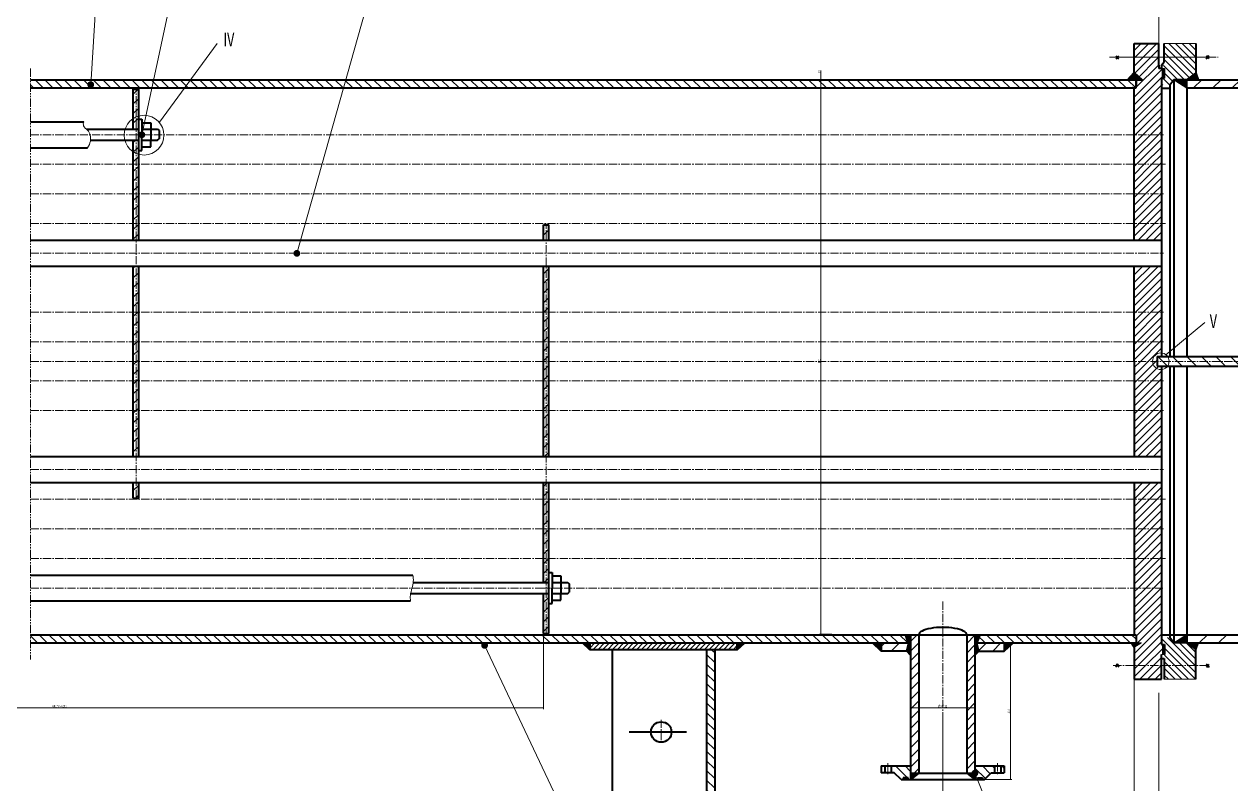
# Model space of a CAD drawing. Header units: millimetres. Extents: x -342 to 8068, y -807 to 5133.
# Drawn here: x 2108 to 3873, y 3055 to 4166 of the extents above; entities that cross this region are included whole.
import ezdxf

# ---------------------------------------------------------------- set-up
doc = ezdxf.new("R2010")
doc.units = ezdxf.units.MM
doc.linetypes.add('双点画线', pattern=[22, 12, -2, 2, -2, 2, -2])
doc.linetypes.add('点画线', pattern=[18, 12, -2, 2, -2])
doc.layers.get('0').update_dxf_attribs({"lineweight": 35})
for name, color, linetype, lineweight, true_color in [('中心线层', 1, '点画线', 18, 0xff0000), ('剖面线层', 4, 'Continuous', 18, 0x00ffff), ('尺寸线层', 3, 'Continuous', 18, 0x00ff00)]:
    doc.layers.add(name, color=color, linetype=linetype, lineweight=lineweight, true_color=true_color)
doc.layers.add('粗实线层', color=7, linetype='Continuous', lineweight=35)
doc.layers.add('细实线层', color=7, linetype='Continuous', lineweight=18)
doc.styles.add('标准', font='', dxfattribs={"width": 0.667})
doc.styles.get('标准').set_extended_font_data('宋体')
doc.dimstyles.new('标准', dxfattribs={"dimtxt": 3.5, "dimasz": 4, "dimexe": 2, "dimexo": 0, "dimtad": 1, "dimdsep": 46, "dimtxsty": '标准', "dimcen": 0, "dimdle": 6, "dimazin": 2, "dimtfac": 0.707107, "dimtdec": 3, "dimtmove": 0, "dimatfit": 3, "dimfxl": 1, "dimtolj": 1, "dimlwd": -1, "dimlwe": -1, "dimarcsym": 1})
pattern_1 = [(45, (0, 0), (-7.071068, 7.071068), [])]
pattern_2 = [(135, (0, 0), (-7.071068, -7.071068), [])]

# ---------------------------------------------------------------- blocks, each defined once
blk = doc.blocks.new('*X1')
at = {"layer": '尺寸线层', "linetype": 'Continuous'}
for points in [[(123.2, 2642.6), (127.2, 2643.1), (127.2, 2642.1)], [(4580.5, 2642.6), (4576.5, 2643.1), (4576.5, 2642.1)]]:
    blk.add_hatch(color=0, dxfattribs=at).paths.add_polyline_path(points, flags=0)
at = {"layer": '尺寸线层', "color": 0, "linetype": 'Continuous'}
for p, q in [((123.2, 3672.7), (123.2, 2640.6)), ((4580.5, 3672.7), (4580.5, 2640.6)), ((123.2, 2642.6), (4580.5, 2642.6))]:
    blk.add_line(p, q, dxfattribs=at)
at = {"layer": '尺寸线层', "color": 0, "linetype": 'Continuous', "insert": (2189.9, 2644.9), "char_height": 3.5, "width": 11.456, "attachment_point": 5, "line_spacing_factor": 1.15057, "style": '标准'}
blk.add_mtext('\\T1.1;7110', dxfattribs=at)
blk = doc.blocks.new('*X7')
at = {"layer": '尺寸线层', "linetype": 'Continuous'}
for points in [[(3767.4, 4324.4), (3771.4, 4323.9), (3771.4, 4324.9)], [(4088.4, 4324.4), (4084.4, 4323.9), (4084.4, 4324.9)]]:
    blk.add_hatch(color=0, dxfattribs=at).paths.add_polyline_path(points, flags=0)
at = {"layer": '尺寸线层', "color": 0, "linetype": 'Continuous'}
for p, q in [((3767.4, 4106.2), (3767.4, 4326.4)), ((4088.4, 4284.7), (4088.4, 4326.4)), ((4088.4, 4324.4), (3767.4, 4324.4))]:
    blk.add_line(p, q, dxfattribs=at)
at = {"layer": '尺寸线层', "color": 0, "linetype": 'Continuous', "insert": (3927.9, 4326.8), "char_height": 3.5, "width": 8.592, "attachment_point": 5, "line_spacing_factor": 1.15057, "style": '标准'}
blk.add_mtext('\\T1.1;320', dxfattribs=at)
blk = doc.blocks.new('*X10')
at = {"layer": '尺寸线层', "linetype": 'Continuous'}
for points in [[(3404.4, 3165.9), (3408.4, 3166.4), (3408.4, 3165.4)], [(3498.4, 3165.9), (3494.4, 3166.4), (3494.4, 3165.4)]]:
    blk.add_hatch(color=0, dxfattribs=at).paths.add_polyline_path(points, flags=0)
at = {"layer": '尺寸线层', "color": 0, "linetype": 'Continuous'}
for p, q in [((3404.4, 3166.7), (3404.4, 3163.9)), ((3404.4, 3165.9), (3498.4, 3165.9)), ((3498.4, 3166.7), (3498.4, 3163.9))]:
    blk.add_line(p, q, dxfattribs=at)
at = {"layer": '尺寸线层', "color": 0, "linetype": 'Continuous', "insert": (3451.4, 3168.3), "char_height": 3.5, "width": 17.184, "attachment_point": 5, "line_spacing_factor": 1.15057, "style": '标准'}
blk.add_mtext('\\T1.1;%%C94*12', dxfattribs=at)
blk = doc.blocks.new('*X11')
at = {"layer": '尺寸线层', "linetype": 'Continuous'}
for points in [[(3550.5, 3260.7), (3551, 3256.7), (3550, 3256.7)], [(3550.5, 3060.7), (3551, 3064.7), (3550, 3064.7)]]:
    blk.add_hatch(color=0, dxfattribs=at).paths.add_polyline_path(points, flags=0)
at = {"layer": '尺寸线层', "color": 0, "linetype": 'Continuous'}
for p, q in [((3554.3, 3260.7), (3548.5, 3260.7)), ((3550.5, 3260.7), (3550.5, 3060.7)), ((3512.4, 3060.7), (3552.5, 3060.7))]:
    blk.add_line(p, q, dxfattribs=at)
at = {"layer": '尺寸线层', "color": 0, "linetype": 'Continuous', "insert": (3548.1, 3160.7), "char_height": 3.5, "width": 8.592, "attachment_point": 5, "rotation": 90, "line_spacing_factor": 1.15057, "style": '标准'}
blk.add_mtext('\\T1.1;200', dxfattribs=at)
blk = doc.blocks.new('*X12')
at = {"layer": '尺寸线层', "linetype": 'Continuous'}
for points in [[(3451.4, 3012.3), (3455.4, 3012.8), (3455.4, 3011.8)], [(3767.4, 3012.3), (3763.4, 3012.8), (3763.4, 3011.8)]]:
    blk.add_hatch(color=0, dxfattribs=at).paths.add_polyline_path(points, flags=0)
at = {"layer": '尺寸线层', "color": 0, "linetype": 'Continuous'}
for p, q in [((3767.4, 3187.9), (3767.4, 3010.3)), ((3451.4, 3154.9), (3451.4, 3010.3)), ((3451.4, 3012.3), (3767.4, 3012.3))]:
    blk.add_line(p, q, dxfattribs=at)
at = {"layer": '尺寸线层', "color": 0, "linetype": 'Continuous', "insert": (3609.4, 3014.7), "char_height": 3.5, "width": 8.592, "attachment_point": 5, "line_spacing_factor": 1.15057, "style": '标准'}
blk.add_mtext('\\T1.1;316', dxfattribs=at)
blk = doc.blocks.new('*X15')
at = {"layer": '尺寸线层', "linetype": 'Continuous'}
for points in [[(1325.3, 3165.9), (1329.3, 3166.4), (1329.3, 3165.4)], [(2867.4, 3165.9), (2863.4, 3166.4), (2863.4, 3165.4)]]:
    blk.add_hatch(color=0, dxfattribs=at).paths.add_polyline_path(points, flags=0)
at = {"layer": '尺寸线层', "color": 0, "linetype": 'Continuous'}
for p, q in [((1325.3, 3472.7), (1325.3, 3163.9)), ((2867.4, 3274.7), (2867.4, 3163.9)), ((1325.3, 3165.9), (2867.4, 3165.9))]:
    blk.add_line(p, q, dxfattribs=at)
at = {"layer": '尺寸线层', "color": 0, "linetype": 'Continuous', "insert": (2159.6, 3168.3), "char_height": 3.5, "width": 28.64, "attachment_point": 5, "line_spacing_factor": 1.15057, "style": '标准'}
blk.add_mtext('\\T1.1;600*7=4200', dxfattribs=at)
blk = doc.blocks.new('*X16')
at = {"layer": '尺寸线层', "linetype": 'Continuous'}
for points in [[(465.3, 2696.6), (469.3, 2697.1), (469.3, 2696.1)], [(3731.4, 2696.6), (3727.4, 2697.1), (3727.4, 2696.1)]]:
    blk.add_hatch(color=0, dxfattribs=at).paths.add_polyline_path(points, flags=0)
at = {"layer": '尺寸线层', "color": 0, "linetype": 'Continuous'}
for p, q in [((465.3, 3207.7), (465.3, 2694.6)), ((3731.4, 3207.7), (3731.4, 2694.6)), ((465.3, 2696.6), (3731.4, 2696.6))]:
    blk.add_line(p, q, dxfattribs=at)
at = {"layer": '尺寸线层', "color": 0, "linetype": 'Continuous', "insert": (2171.1, 2699), "char_height": 3.5, "width": 11.456, "attachment_point": 5, "line_spacing_factor": 1.15057, "style": '标准'}
blk.add_mtext('\\T1.1;5290', dxfattribs=at)
blk = doc.blocks.new('*X18')
at = {"layer": '尺寸线层', "linetype": 'Continuous'}
for points in [[(3273.1, 4072.8), (3273.6, 4068.8), (3272.6, 4068.8)], [(3273.1, 3273.6), (3273.6, 3277.6), (3272.6, 3277.6)]]:
    blk.add_hatch(color=0, dxfattribs=at).paths.add_polyline_path(points, flags=0)
at = {"layer": '尺寸线层', "color": 0, "linetype": 'Continuous'}
for p, q in [((3221.4, 4072.8), (3275.1, 4072.8)), ((3273.1, 4072.8), (3273.1, 3273.6)), ((3289.3, 3273.6), (3271.1, 3273.6))]:
    blk.add_line(p, q, dxfattribs=at)
at = {"layer": '尺寸线层', "color": 0, "linetype": 'Continuous', "insert": (3270.8, 3673.2), "char_height": 3.5, "width": 8.592, "attachment_point": 5, "rotation": 90, "line_spacing_factor": 1.15057, "style": '标准'}
blk.add_mtext('\\T1.1;800', dxfattribs=at)
blk = doc.blocks.new('*X19')
at = {"layer": '尺寸线层', "linetype": 'Continuous'}
for points in [[(3273.1, 4084.7), (3272.6, 4088.7), (3273.6, 4088.7)], [(3273.1, 4072.8), (3272.6, 4068.8), (3273.6, 4068.8)]]:
    blk.add_hatch(color=0, dxfattribs=at).paths.add_polyline_path(points, flags=0)
at = {"layer": '尺寸线层', "color": 0, "linetype": 'Continuous'}
blk.add_line((3273.1, 4066.8), (3273.1, 4098.4), dxfattribs=at)
at = {"layer": '尺寸线层', "color": 0, "linetype": 'Continuous', "insert": (3270.8, 4096.5), "char_height": 3.5, "width": 5.728, "attachment_point": 5, "rotation": 90, "line_spacing_factor": 1.15057, "style": '标准'}
blk.add_mtext('\\T1.1;12', dxfattribs=at)
blk = doc.blocks.new('*X50')
at = {"layer": '细实线层', "lineweight": 18}
h = blk.add_hatch(color=256, dxfattribs=at)
edge = h.paths.add_edge_path(flags=0)
edge.add_arc((0, 0), 5, 0, 360)
at = {"layer": '细实线层'}
for p, q in [((0, 0), (30.9, 506.8)), ((30.9, 506.8), (130.9, 506.8))]:
    blk.add_line(p, q, dxfattribs=at)
at = {"layer": '细实线层', "lineweight": 18, "insert": (80.9, 518.8), "char_height": 50, "width": 81.828, "attachment_point": 8, "line_spacing_factor": 1.15057, "style": '标准'}
blk.add_mtext('\\T1.1;13', dxfattribs=at)
blk = doc.blocks.new('*X51')
at = {"layer": '细实线层', "lineweight": 18}
h = blk.add_hatch(color=256, dxfattribs=at)
edge = h.paths.add_edge_path(flags=0)
edge.add_arc((0, 0), 5, 0, 360)
at = {"layer": '细实线层'}
for p, q in [((0, 0), (124.7, 580)), ((124.7, 580), (224.7, 580)), ((224.7, 580), (249.7, 555)), ((274.7, 580), (249.7, 555)), ((274.7, 580), (374.7, 580))]:
    blk.add_line(p, q, dxfattribs=at)
at = {"layer": '细实线层', "lineweight": 18, "char_height": 50, "width": 81.828, "attachment_point": 8, "line_spacing_factor": 1.15057, "style": '标准'}
for s, insert in [('\\T1.1;14', (174.7, 592)), ('\\T1.1;15', (324.7, 592))]:
    blk.add_mtext(s, dxfattribs=dict(at, insert=insert))
blk = doc.blocks.new('*X52')
at = {"layer": '细实线层', "lineweight": 18}
h = blk.add_hatch(color=256, dxfattribs=at)
edge = h.paths.add_edge_path(flags=0)
edge.add_arc((0, 0), 5, 0, 360)
at = {"layer": '细实线层'}
for p, q in [((0, 0), (211.9, 753.6)), ((211.9, 753.6), (311.9, 753.6))]:
    blk.add_line(p, q, dxfattribs=at)
at = {"layer": '细实线层', "lineweight": 18, "insert": (261.9, 765.6), "char_height": 50, "width": 81.828, "attachment_point": 8, "line_spacing_factor": 1.15057, "style": '标准'}
blk.add_mtext('\\T1.1;16', dxfattribs=at)
blk = doc.blocks.new('*X56')
at = {"layer": '细实线层', "lineweight": 18}
h = blk.add_hatch(color=256, dxfattribs=at)
edge = h.paths.add_edge_path(flags=0)
edge.add_arc((0, 0), 5, 0, 360)
at = {"layer": '细实线层'}
for p, q in [((0, 0), (234.9, -574.5)), ((234.9, -574.5), (334.9, -574.5)), ((234.9, -574.5), (234.9, -674.5)), ((334.9, -674.5), (234.9, -674.5))]:
    blk.add_line(p, q, dxfattribs=at)
at = {"layer": '细实线层', "lineweight": 18, "char_height": 50, "width": 81.828, "attachment_point": 8, "line_spacing_factor": 1.15057, "style": '标准'}
for s, insert in [('\\T1.1;22', (284.9, -562.5)), ('\\T1.1;23', (284.9, -662.5))]:
    blk.add_mtext(s, dxfattribs=dict(at, insert=insert))
blk = doc.blocks.new('*X59')
at = {"layer": '细实线层', "lineweight": 18}
h = blk.add_hatch(color=256, dxfattribs=at)
edge = h.paths.add_edge_path(flags=0)
edge.add_arc((0, 0), 5, 0, 360)
at = {"layer": '细实线层'}
for p, q in [((0, 0), (360.5, -761.7)), ((360.5, -761.7), (460.5, -761.7))]:
    blk.add_line(p, q, dxfattribs=at)
at = {"layer": '细实线层', "lineweight": 18, "insert": (410.5, -749.7), "char_height": 50, "width": 81.828, "attachment_point": 8, "line_spacing_factor": 1.15057, "style": '标准'}
blk.add_mtext('\\T1.1;25', dxfattribs=at)

msp = doc.modelspace()

# ---------------------------------------------------------------- hatches: boundary and pattern name
at = {"layer": '剖面线层'}
h = msp.add_hatch(dxfattribs=at)
h.set_pattern_fill('UserPattern', color=256, scale=7, angle=135, style=0, pattern_type=0)
h.set_pattern_definition([(135, (0, 0), (-4.9497475, -4.9497475), [])])
h.paths.add_polyline_path([(3821.374, 4117.697), (3821.374, 4101.517), (3821.374, 4094.197), (3808.374, 4084.697), (3789.428, 4084.697), (3783.479, 4076.872), (3771.374, 4076.872), (3771.374, 4083.67), (3771.374, 4087.166), (3774.387, 4087.166), (3774.387, 4106.152), (3771.374, 4106.152), (3775.374, 4110.892), (3775.374, 4117.697)], flags=0)
h.paths.add_polyline_path([(3821.374, 4137.697), (3821.374, 4131.29), (3821.374, 4117.697), (3775.374, 4117.697), (3775.374, 4137.697)], flags=0)
h = msp.add_hatch(dxfattribs=at)
h.set_pattern_fill('ANSI37', color=256, scale=0.01, style=0)
edge = h.paths.add_edge_path(flags=0)
edge.add_line((3721.777, 4084.697), (3731.374, 4095.447))
edge.add_line((3721.777, 4084.697), (3734.374, 4084.697))
edge.add_line((3734.374, 4084.697), (3743.05, 4084.697))
edge.add_line((3731.374, 4095.447), (3743.05, 4084.697))
h = msp.add_hatch(dxfattribs=at)
h.set_pattern_fill('ANSI37', color=256, scale=0.5, style=0)
h.paths.add_polyline_path([(3773.239, 4101.442), (3773.239, 4093.106), (3773.239, 4087.166), (3775.792, 4087.166), (3775.792, 4092.545), (3775.792, 4101.442)], flags=0)
h = msp.add_hatch(dxfattribs=at)
h.set_pattern_fill('UserPattern', color=256, scale=10, angle=135, style=0, pattern_type=0)
h.set_pattern_definition(pattern_2)
h.paths.add_polyline_path([(3498.374, 3260.697), (3498.374, 3264.533), (3498.374, 3272.697), (3731.374, 3272.697), (3732.374, 3272.697), (3734.374, 3272.697), (3734.374, 3270.697), (3734.374, 3260.697), (3729.295, 3260.697), (3554.299, 3260.697), (3541.374, 3260.697)], flags=0)
h.paths.add_polyline_path([(2117.047, 3260.697), (2117.047, 3267.474), (2117.047, 3272.697), (2867.374, 3272.697), (2871.374, 3272.697), (2875.374, 3272.697), (3404.374, 3272.697), (3404.374, 3260.697), (3361.374, 3260.697), (3348.45, 3260.697), (3252.483, 3260.697), (3239.546, 3260.697), (2738.474, 3260.697), (2727.688, 3260.697)], flags=0)
h.paths.add_polyline_path([(462.256, 3260.697), (462.256, 3266.425), (462.256, 3270.697), (462.256, 3272.697), (464.256, 3272.697), (465.256, 3272.697), (1921.256, 3272.697), (1925.256, 3272.697), (1929.256, 3272.697), (2079.583, 3272.697), (2079.583, 3260.697), (1468.942, 3260.697), (1458.156, 3260.697), (957.084, 3260.697), (944.147, 3260.697), (466.544, 3260.697)], flags=0)
h.paths.add_polyline_path([(462.256, 4072.697), (462.256, 4075.228), (462.256, 4084.697), (465.256, 4084.697), (557.194, 4084.697), (565.256, 4084.697), (678.256, 4084.697), (678.256, 4072.697), (465.256, 4072.697)], flags=0)
h.paths.add_polyline_path([(1002.256, 4072.697), (1002.256, 4079.655), (1002.256, 4084.697), (1115.256, 4084.697), (1125.804, 4084.697), (2079.583, 4084.697), (2079.583, 4072.697), (1665.256, 4072.697), (1329.256, 4072.697), (1325.256, 4072.697), (1321.256, 4072.697), (1065.256, 4072.697)], flags=0)
h.paths.add_polyline_path([(2117.047, 4072.697), (2117.047, 4076.809), (2117.047, 4084.697), (3731.374, 4084.697), (3734.374, 4084.697), (3734.374, 4072.697), (3728.773, 4072.697), (2275.374, 4072.697), (2271.374, 4072.697), (2267.374, 4072.697)], flags=0)
h = msp.add_hatch(dxfattribs=at)
h.set_pattern_fill('ANSI37', color=256, scale=0.01, style=0)
h.paths.add_polyline_path([(3808.374, 4072.697), (3794.455, 4081.514), (3789.428, 4084.697), (3808.374, 4084.697)], flags=0)
h = msp.add_hatch(dxfattribs=at)
h.set_pattern_fill('ANSI37', color=256, scale=0.01, style=0)
h.paths.add_polyline_path([(3808.374, 4084.697), (3811.504, 4086.984), (3821.374, 4094.197), (3824.645, 4084.697)], flags=0)
h = msp.add_hatch(dxfattribs=at)
h.set_pattern_fill('ANSI37', color=256, scale=0.01, style=0)
h.paths.add_polyline_path([(3824.851, 4084.697), (3824.155, 4086.599), (3821.374, 4094.197), (3808.374, 4084.697)], flags=0)
h = msp.add_hatch(dxfattribs=at)
h.set_pattern_fill('UserPattern', color=256, scale=20, angle=45, style=0, pattern_type=0)
h.set_pattern_definition([(45, (0, 0), (-14.142136, 14.142136), [])])
edge = h.paths.add_edge_path(flags=0)
edge.add_ellipse((4368.374, 3672.697), major_axis=(0, 400), ratio=0.5, start_angle=270, end_angle=341.69106)
edge.add_ellipse((4368.374, 3672.697), major_axis=(0, 400), ratio=0.5, start_angle=341.69106, end_angle=360)
edge.add_line((4368.374, 4072.697), (4368.374, 4084.697))
edge.add_spline(control_points=[(4368.374, 4084.697), (4387.467, 4084.697), (4426.251, 4074.68), (4496.914, 4016.141), (4535.305, 3937.697), (4553.108, 3876.025), (4570.446, 3815.967), (4580.455, 3747.009), (4580.452, 3672.697)], knot_values=[0, 0, 0, 0, 81.92288349, 163.84576698, 327.69153396, 327.69153396, 327.69153396, 503.3200708, 503.3200708, 503.3200708, 503.3200708], weights=[1, 0.9776709, 0.94417725, 0.92184815, 0.9553418, 1, 0.91067385, 0.84528518, 0.803834], degree=3, periodic=0)
edge.add_line((4580.452, 3672.697), (4568.374, 3672.697))
h.paths.add_polyline_path([(4200.374, 4072.697), (4200.374, 4075.775), (4200.374, 4084.697), (4255.374, 4084.697), (4267.527, 4084.697), (4368.374, 4084.697), (4368.374, 4072.697)], flags=0)
h.paths.add_polyline_path([(3808.374, 4072.697), (3808.374, 4080.409), (3808.374, 4084.697), (3824.645, 4084.697), (3909.221, 4084.697), (3921.374, 4084.697), (3976.374, 4084.697), (3976.374, 4072.697)], flags=0)
h.paths.add_polyline_path([(3808.374, 3260.697), (3808.374, 3266.424), (3808.374, 3272.697), (3976.374, 3272.697), (3976.374, 3260.697), (3921.374, 3260.697), (3824.851, 3260.697)], flags=0)
h.paths.add_polyline_path([(4200.374, 3260.697), (4200.374, 3265.446), (4200.374, 3272.697), (4368.374, 3272.697), (4368.374, 3260.697), (4255.374, 3260.697)], flags=0)
edge = h.paths.add_edge_path(flags=0)
edge.add_line((4368.374, 3260.697), (4368.374, 3270.395))
edge.add_line((4368.374, 3270.395), (4368.374, 3272.697))
edge.add_ellipse((4368.374, 3672.697), major_axis=(0, 400), ratio=0.5, start_angle=180, end_angle=270)
edge.add_line((4568.374, 3672.697), (4580.452, 3672.697))
edge.add_spline(control_points=[(4580.452, 3672.697), (4580.45, 3601.877), (4571.335, 3532.509), (4533.469, 3401.337), (4491.904, 3321.655), (4420.817, 3268.703), (4385.243, 3260.697), (4368.374, 3260.697)], knot_values=[0, 0, 0, 0, 159.54363792, 159.54363792, 331.44969143, 417.40271819, 503.35574494, 503.35574494, 503.35574494, 503.35574494], weights=[0.803834, 0.76794467, 0.75, 0.75, 0.78125, 0.88541667, 0.95833333, 1], degree=3, periodic=0)
h = msp.add_hatch(dxfattribs=at)
h.set_pattern_fill('UserPattern', color=256, scale=10, angle=45, style=0, pattern_type=0)
h.set_pattern_definition(pattern_1)
edge = h.paths.add_edge_path(flags=0)
edge.add_line((2275.374, 4070.735), (2275.374, 4012.297))
edge.add_line((2275.374, 4070.735), (2267.374, 4070.735))
edge.add_line((2267.374, 4070.735), (2267.374, 4012.297))
edge.add_line((2275.374, 4012.297), (2267.374, 4012.297))
h = msp.add_hatch(dxfattribs=at)
h.set_pattern_fill('UserPattern', color=256, scale=10, angle=45, style=0, pattern_type=0)
h.set_pattern_definition(pattern_1)
edge = h.paths.add_edge_path(flags=0)
edge.add_line((2275.374, 3996.297), (2275.374, 3850.097))
edge.add_line((2275.374, 3996.297), (2267.374, 3996.297))
edge.add_line((2267.374, 3996.297), (2267.374, 3850.097))
edge.add_line((2275.374, 3850.097), (2267.374, 3850.097))
h = msp.add_hatch(dxfattribs=at)
h.set_pattern_fill('UserPattern', color=256, scale=10, angle=45, style=0, pattern_type=0)
h.set_pattern_definition(pattern_1)
edge = h.paths.add_edge_path(flags=0)
edge.add_line((2875.374, 3872.697), (2867.374, 3872.697))
edge.add_line((2875.374, 3872.697), (2875.374, 3850.097))
edge.add_line((2867.374, 3872.697), (2867.374, 3850.097))
edge.add_line((2875.374, 3850.097), (2867.374, 3850.097))
edge.add_line((2875.374, 3812.097), (2875.374, 3533.297))
edge.add_line((2875.374, 3812.097), (2867.374, 3812.097))
edge.add_line((2867.374, 3812.097), (2867.374, 3533.297))
edge.add_line((2875.374, 3533.297), (2867.374, 3533.297))
h = msp.add_hatch(dxfattribs=at)
h.set_pattern_fill('UserPattern', color=256, scale=10, angle=45, style=0, pattern_type=0)
h.set_pattern_definition(pattern_1)
edge = h.paths.add_edge_path(flags=0)
edge.add_line((2267.374, 3812.097), (2275.374, 3812.097))
edge.add_line((2267.374, 3812.097), (2267.374, 3533.297))
edge.add_line((2275.374, 3812.097), (2275.374, 3533.297))
edge.add_line((2267.374, 3533.297), (2275.374, 3533.297))
h = msp.add_hatch(dxfattribs=at)
h.set_pattern_fill('UserPattern', color=256, scale=15, angle=135, style=0, pattern_type=0)
h.set_pattern_definition([(135, (0, 0), (-10.6066, -10.6066), [])])
h.paths.add_polyline_path([(3764.758, 3672.697), (3764.758, 3677.231), (3764.758, 3679.697), (3771.374, 3679.697), (3783.479, 3679.697), (3789.428, 3679.697), (3808.374, 3679.697), (4368.374, 3679.697), (4368.374, 3672.697)], flags=0)
h.paths.add_polyline_path([(3764.758, 3665.697), (3764.758, 3669.027), (3764.758, 3672.697), (4368.374, 3672.697), (4368.374, 3665.697), (3808.374, 3665.697), (3789.428, 3665.697), (3783.479, 3665.697), (3771.374, 3665.697)], flags=0)
edge = h.paths.add_edge_path(flags=0)
edge.add_line((4368.374, 3672.697), (4368.374, 3674.866))
edge.add_line((4368.374, 3674.866), (4368.374, 3679.697))
edge.add_line((4368.374, 3679.697), (4568.344, 3679.697))
edge.add_ellipse((4368.374, 3672.697), major_axis=(0, 400), ratio=0.5, start_angle=270, end_angle=272.004841)
edge.add_line((4568.374, 3672.697), (4368.374, 3672.697))
edge = h.paths.add_edge_path(flags=0)
edge.add_line((4368.374, 3665.697), (4368.374, 3668.29))
edge.add_line((4368.374, 3668.29), (4368.374, 3672.697))
edge.add_line((4368.374, 3672.697), (4568.374, 3672.697))
edge.add_ellipse((4368.374, 3672.697), major_axis=(0, 400), ratio=0.5, start_angle=267.995159, end_angle=270)
edge.add_line((4568.344, 3665.697), (4368.374, 3665.697))
h = msp.add_hatch(dxfattribs=at)
h.set_pattern_fill('UserPattern', color=256, scale=10, angle=45, style=0, pattern_type=0)
h.set_pattern_definition(pattern_1)
edge = h.paths.add_edge_path(flags=0)
edge.add_line((2275.374, 3495.297), (2275.374, 3472.697))
edge.add_line((2267.374, 3495.297), (2267.374, 3472.697))
edge.add_line((2275.374, 3495.297), (2267.374, 3495.297))
edge.add_line((2275.374, 3472.697), (2267.374, 3472.697))
h = msp.add_hatch(dxfattribs=at)
h.set_pattern_fill('UserPattern', color=256, scale=10, angle=45, style=0, pattern_type=0)
h.set_pattern_definition(pattern_1)
edge = h.paths.add_edge_path(flags=0)
edge.add_line((2867.374, 3495.297), (2867.374, 3349.097))
edge.add_line((2867.374, 3495.297), (2875.374, 3495.297))
edge.add_line((2875.374, 3495.297), (2875.374, 3349.097))
edge.add_line((2867.374, 3349.097), (2875.374, 3349.097))
h = msp.add_hatch(dxfattribs=at)
h.set_pattern_fill('UserPattern', color=256, scale=10, angle=45, style=0, pattern_type=0)
h.set_pattern_definition(pattern_1)
edge = h.paths.add_edge_path(flags=0)
edge.add_line((2867.374, 3333.097), (2867.374, 3274.661))
edge.add_line((2875.374, 3333.097), (2875.374, 3274.661))
edge.add_line((2867.374, 3333.097), (2875.374, 3333.097))
edge.add_line((2867.374, 3274.661), (2875.374, 3274.661))
h = msp.add_hatch(dxfattribs=at)
h.set_pattern_fill('ANSI37', color=256, scale=0.01, style=0)
edge = h.paths.add_edge_path(flags=0)
edge.add_line((3404.374, 3272.697), (3396.888, 3272.697))
edge.add_line((3404.374, 3272.697), (3404.374, 3242.628))
edge.add_line((3396.888, 3272.697), (3401.728, 3259.748))
edge.add_line((3401.728, 3259.748), (3398.817, 3248.498))
edge.add_line((3404.374, 3242.628), (3398.817, 3248.498))
h = msp.add_hatch(dxfattribs=at)
h.set_pattern_fill('UserPattern', color=256, scale=10, angle=45, style=0, pattern_type=0)
h.set_pattern_definition(pattern_1)
h.paths.add_polyline_path([(3486.374, 3070.033), (3486.374, 3234.403), (3486.374, 3272.697), (3498.374, 3272.697), (3498.374, 3260.697), (3498.374, 3248.697), (3498.374, 3080.697), (3498.374, 3070.033)], flags=0)
h.paths.add_polyline_path([(3404.374, 3080.697), (3404.374, 3217.157), (3404.374, 3248.697), (3404.374, 3260.697), (3404.374, 3272.697), (3416.374, 3272.697), (3416.374, 3070.033), (3404.374, 3070.033)], flags=0)
h = msp.add_hatch(dxfattribs=at)
h.set_pattern_fill('ANSI37', color=256, scale=0.01, style=0)
edge = h.paths.add_edge_path(flags=0)
edge.add_line((3498.374, 3272.697), (3505.861, 3272.697))
edge.add_line((3498.374, 3272.697), (3498.374, 3242.628))
edge.add_line((3505.861, 3272.697), (3501.021, 3259.748))
edge.add_line((3501.021, 3259.748), (3503.931, 3248.498))
edge.add_line((3498.374, 3242.628), (3503.931, 3248.498))
h = msp.add_hatch(dxfattribs=at)
h.set_pattern_fill('ANSI37', color=256, scale=0.01, style=0)
h.paths.add_polyline_path([(3808.374, 3272.697), (3794.455, 3263.881), (3789.428, 3260.697), (3808.374, 3260.697)], flags=0)
h = msp.add_hatch(dxfattribs=at)
h.set_pattern_fill('ANSI37', color=256, scale=0.01, style=0)
h.paths.add_polyline_path([(2934.962, 3250.697), (2925.041, 3259.895), (2924.176, 3260.697), (2934.962, 3260.697)], flags=0)
h = msp.add_hatch(dxfattribs=at)
h.set_pattern_fill('UserPattern', color=256, scale=5, angle=45, style=0, pattern_type=0)
h.set_pattern_definition([(45, (0, 0), (-3.535534, 3.535534), [])])
h.paths.add_polyline_path([(2934.962, 3250.697), (2934.962, 3256.342), (2934.962, 3260.697), (3150.857, 3260.697), (3150.857, 3250.697), (3117.909, 3250.697), (3105.909, 3250.697), (2967.909, 3250.697)], flags=0)
h = msp.add_hatch(dxfattribs=at)
h.set_pattern_fill('UserPattern', color=256, scale=10, angle=135, style=0, pattern_type=0)
h.set_pattern_definition(pattern_2)
h.paths.add_polyline_path([(3105.909, 2872.697), (3105.909, 3220.383), (3105.909, 3250.697), (3117.909, 3250.697), (3117.909, 2872.697)], flags=0)
h = msp.add_hatch(dxfattribs=at)
h.set_pattern_fill('ANSI37', color=256, scale=0.01, style=0)
h.paths.add_polyline_path([(3150.857, 3250.697), (3160.778, 3259.895), (3161.643, 3260.697), (3150.857, 3260.697)], flags=0)
h = msp.add_hatch(dxfattribs=at)
h.set_pattern_fill('ANSI37', color=256, scale=0.01, style=0)
h.paths.add_polyline_path([(3361.374, 3248.697), (3351.607, 3257.766), (3348.45, 3260.697), (3361.374, 3260.697)], flags=0)
h = msp.add_hatch(dxfattribs=at)
h.set_pattern_fill('UserPattern', color=256, scale=15, angle=45, style=0, pattern_type=0)
h.set_pattern_definition([(45, (0, 0), (-10.6066, 10.6066), [])])
h.paths.add_polyline_path([(3498.374, 3248.697), (3498.374, 3251.912), (3498.374, 3260.697), (3541.374, 3260.697), (3541.374, 3248.697)], flags=0)
h.paths.add_polyline_path([(3361.374, 3248.697), (3361.374, 3254.707), (3361.374, 3260.697), (3404.374, 3260.697), (3404.374, 3248.697)], flags=0)
h = msp.add_hatch(dxfattribs=at)
h.set_pattern_fill('ANSI37', color=256, scale=0.01, style=0)
h.paths.add_polyline_path([(3541.374, 3248.697), (3541.374, 3256.258), (3541.374, 3260.697), (3554.299, 3260.697)], flags=0)
h = msp.add_hatch(dxfattribs=at)
h.set_pattern_fill('ANSI37', color=256, scale=0.01, style=0)
h.paths.add_polyline_path([(3730.652, 3254.248), (3728.105, 3258.56), (3726.714, 3260.916), (3741.941, 3260.916), (3738.941, 3259.144)], flags=0)
h = msp.add_hatch(dxfattribs=at)
h.set_pattern_fill('ANSI37', color=256, scale=0.5, style=0)
h.paths.add_polyline_path([(3773.239, 3243.952), (3773.239, 3252.288), (3773.239, 3258.229), (3775.792, 3258.229), (3775.792, 3252.849), (3775.792, 3243.952)], flags=0)
h = msp.add_hatch(dxfattribs=at)
h.set_pattern_fill('ANSI37', color=256, scale=0.01, style=0)
h.paths.add_polyline_path([(3821.374, 3251.197), (3811.042, 3258.747), (3808.374, 3260.697), (3824.851, 3260.697)], flags=0)
h = msp.add_hatch(dxfattribs=at)
h.set_pattern_fill('ANSI37', color=256, scale=0.01, style=0)
h.paths.add_polyline_path([(3808.374, 3260.697), (3811.504, 3258.41), (3821.374, 3251.197), (3824.645, 3260.697)], flags=0)
h = msp.add_hatch(dxfattribs=at)
h.set_pattern_fill('ANSI37', color=256, scale=0.01, style=0)
h.paths.add_polyline_path([(3824.851, 3260.697), (3824.155, 3258.795), (3821.374, 3251.197), (3808.374, 3260.697)], flags=0)
h = msp.add_hatch(dxfattribs=at)
h.set_pattern_fill('ANSI37', color=256, scale=0.01, style=0)
h.paths.add_polyline_path([(3404.374, 3060.697), (3404.374, 3067.392), (3404.374, 3070.033), (3416.374, 3070.033)], flags=0)
h = msp.add_hatch(dxfattribs=at)
h.set_pattern_fill('ANSI37', color=256, scale=0.01, style=0)
h.paths.add_polyline_path([(3498.374, 3060.697), (3491.916, 3065.722), (3486.374, 3070.033), (3498.374, 3070.033)], flags=0)

# ---------------------------------------------------------------- linework, layer by layer
for p, q in [((3771.374, 3239.243), (3771.374, 3243.952)), ((3771.374, 3207.697), (3771.374, 3239.243))]:
    msp.add_line(p, q)
at = {"layer": '中心线层'}
for p, q in [((3695.435, 4117.697), (3853.991, 4117.697)), ((3695.435, 4117.697), (3853.991, 4117.697)), ((3700.823, 4117.697), (3841.118, 4117.697)), ((3700.823, 4117.697), (3841.118, 4117.697)), ((3808.374, 4072.697), (3789.428, 4084.697)), ((2271.374, 3472.697), (2271.374, 4072.697)), ((2117.047, 4004.297), (2261.374, 4004.297)), ((2261.374, 4004.297), (3774.374, 4004.297)), ((2117.047, 3960.997), (3777.374, 3960.997)), ((2117.047, 3917.697), (3774.374, 3917.697)), ((2117.047, 3874.397), (3777.374, 3874.397)), ((2871.374, 3272.697), (2871.374, 3872.697)), ((2117.047, 3831.097), (3774.374, 3831.097)), ((2117.047, 3744.497), (3774.374, 3744.497)), ((2117.047, 3701.197), (3774.374, 3701.197)), ((2117.047, 3644.197), (3774.374, 3644.197)), ((2117.047, 3600.897), (3774.374, 3600.897)), ((2117.047, 3514.297), (3774.374, 3514.297)), ((2117.047, 3470.997), (3777.374, 3470.997)), ((2117.047, 3427.697), (3774.374, 3427.697)), ((2117.047, 3384.397), (3777.374, 3384.397)), ((2117.047, 3341.097), (2674.971, 3341.097)), ((2674.971, 3341.097), (2861.374, 3341.097)), ((2861.374, 3341.097), (3774.374, 3341.097)), ((3451.374, 3321.329), (3451.374, 3154.867)), ((3700.823, 3227.697), (3841.118, 3227.697)), ((3700.823, 3227.697), (3841.118, 3227.697)), ((3039.605, 3148.328), (3039.605, 3112.328)), ((3021.605, 3130.328), (3057.605, 3130.328)), ((3371.124, 3084.642), (3371.124, 3066.865)), ((3531.624, 3084.642), (3531.624, 3066.865))]:
    msp.add_line(p, q, dxfattribs=at)
at = {"layer": '中心线层', "color": 2}
msp.add_line((2117.047, 3672.697), (4580.452, 3672.697), dxfattribs=at)
at = {"layer": '剖面线层'}
for p, q in [((3731.374, 4127.354), (3741.717, 4137.697)), ((3733.031, 4117.697), (3753.031, 4137.697)), ((3744.345, 4117.697), (3764.345, 4137.697)), ((3731.374, 4093.413), (3755.659, 4117.697)), ((3731.374, 4104.727), (3744.345, 4117.697)), ((3731.374, 4116.04), (3733.031, 4117.697)), ((3734.121, 4084.846), (3766.972, 4117.697)), ((3755.659, 4117.697), (3767.374, 4129.413)), ((3766.972, 4117.697), (3767.374, 4118.099)), ((3731.374, 4059.472), (3773.292, 4101.39)), ((3734.374, 4073.785), (3767.374, 4106.785)), ((3731.374, 4048.158), (3773.127, 4089.911)), ((3731.374, 4036.844), (3771.374, 4076.844)), ((3731.374, 4070.785), (3733.286, 4072.697)), ((3731.374, 4025.531), (3771.374, 4065.531)), ((3731.374, 4014.217), (3771.374, 4054.217)), ((3732.768, 4004.297), (3771.374, 4042.903)), ((3744.082, 4004.297), (3771.374, 4031.589)), ((3755.396, 4004.297), (3771.374, 4020.276)), ((3766.709, 4004.297), (3771.374, 4008.962)), ((3731.374, 3968.962), (3766.709, 4004.297)), ((3731.374, 3980.276), (3755.396, 4004.297)), ((3731.374, 3991.589), (3744.082, 4004.297)), ((3731.374, 4002.903), (3732.768, 4004.297)), ((3734.723, 3960.997), (3771.374, 3997.648)), ((3746.037, 3960.997), (3771.374, 3986.335)), ((3757.35, 3960.997), (3771.374, 3975.021)), ((3731.374, 3923.707), (3768.664, 3960.997)), ((3731.374, 3935.021), (3757.35, 3960.997)), ((3731.374, 3946.335), (3746.037, 3960.997)), ((3731.374, 3957.648), (3734.723, 3960.997)), ((3768.664, 3960.997), (3771.374, 3963.707)), ((3736.678, 3917.697), (3771.374, 3952.393)), ((3747.992, 3917.697), (3771.374, 3941.08)), ((3759.305, 3917.697), (3771.374, 3929.766)), ((3731.374, 3878.452), (3770.619, 3917.697)), ((3731.374, 3889.766), (3759.305, 3917.697)), ((3731.374, 3901.08), (3747.992, 3917.697)), ((3731.374, 3912.393), (3736.678, 3917.697)), ((3738.633, 3874.397), (3771.374, 3907.139)), ((3770.619, 3917.697), (3771.374, 3918.452)), ((3749.946, 3874.397), (3771.374, 3895.825)), ((3761.26, 3874.397), (3771.374, 3884.511)), ((3731.374, 3855.825), (3749.946, 3874.397)), ((3731.374, 3867.139), (3738.633, 3874.397)), ((3736.96, 3850.097), (3761.26, 3874.397)), ((3748.274, 3850.097), (3771.374, 3873.198)), ((3759.588, 3850.097), (3771.374, 3861.884)), ((3770.901, 3850.097), (3771.374, 3850.57)), ((3731.374, 3776.629), (3766.842, 3812.097)), ((3731.374, 3787.943), (3755.529, 3812.097)), ((3731.374, 3799.256), (3744.215, 3812.097)), ((3731.374, 3810.57), (3732.901, 3812.097)), ((3731.374, 3765.315), (3771.374, 3805.315)), ((3731.374, 3754.002), (3771.374, 3794.002)), ((3733.184, 3744.497), (3771.374, 3782.688)), ((3744.497, 3744.497), (3771.374, 3771.374)), ((3755.811, 3744.497), (3771.374, 3760.06)), ((3731.374, 3708.747), (3767.125, 3744.497)), ((3731.374, 3720.06), (3755.811, 3744.497)), ((3731.374, 3731.374), (3744.497, 3744.497)), ((3731.374, 3742.688), (3733.184, 3744.497)), ((3767.125, 3744.497), (3771.374, 3748.747)), ((3735.138, 3701.197), (3771.374, 3737.433)), ((3746.452, 3701.197), (3771.374, 3726.119)), ((3757.766, 3701.197), (3771.374, 3714.806)), ((3731.374, 3674.806), (3757.766, 3701.197)), ((3731.374, 3686.119), (3746.452, 3701.197)), ((3731.374, 3697.433), (3735.138, 3701.197)), ((3740.579, 3672.697), (3769.079, 3701.197)), ((3751.893, 3672.697), (3771.374, 3692.178)), ((3769.079, 3701.197), (3771.374, 3703.492)), ((3731.374, 3663.492), (3740.579, 3672.697)), ((3731.374, 3652.178), (3751.893, 3672.697)), ((3734.707, 3644.197), (3763.207, 3672.697)), ((3763.207, 3672.697), (3764.758, 3674.249)), ((3770.207, 3679.697), (3771.374, 3680.864)), ((3746.021, 3644.197), (3767.521, 3665.697)), ((3757.334, 3644.197), (3771.374, 3658.237)), ((3731.374, 3640.864), (3734.707, 3644.197)), ((3731.374, 3629.551), (3746.021, 3644.197)), ((3731.374, 3618.237), (3757.334, 3644.197)), ((3731.374, 3606.923), (3768.648, 3644.197)), ((3768.648, 3644.197), (3771.374, 3646.923)), ((3736.662, 3600.897), (3771.374, 3635.61)), ((3747.975, 3600.897), (3771.374, 3624.296)), ((3731.374, 3595.61), (3736.662, 3600.897)), ((3731.374, 3584.296), (3747.975, 3600.897)), ((3731.374, 3572.982), (3759.289, 3600.897)), ((3731.374, 3561.669), (3770.603, 3600.897)), ((3759.289, 3600.897), (3771.374, 3612.982)), ((3770.603, 3600.897), (3771.374, 3601.669)), ((3731.374, 3550.355), (3771.374, 3590.355)), ((3731.374, 3539.041), (3771.374, 3579.041)), ((3736.944, 3533.297), (3771.374, 3567.727)), ((3748.258, 3533.297), (3771.374, 3556.414)), ((3759.571, 3533.297), (3771.374, 3545.1)), ((3770.885, 3533.297), (3771.374, 3533.786)), ((3731.374, 3493.786), (3732.885, 3495.297)), ((3731.374, 3482.473), (3744.199, 3495.297)), ((3731.374, 3471.159), (3755.513, 3495.297)), ((3742.526, 3470.997), (3766.826, 3495.297)), ((3753.84, 3470.997), (3771.374, 3488.531)), ((3731.374, 3459.845), (3742.526, 3470.997)), ((3731.374, 3448.531), (3753.84, 3470.997)), ((3731.374, 3437.218), (3765.154, 3470.997)), ((3733.167, 3427.697), (3771.374, 3465.904)), ((3765.154, 3470.997), (3771.374, 3477.218)), ((3744.481, 3427.697), (3771.374, 3454.59)), ((3755.795, 3427.697), (3771.374, 3443.277)), ((3731.374, 3425.904), (3733.167, 3427.697)), ((3731.374, 3414.59), (3744.481, 3427.697)), ((3731.374, 3403.277), (3755.795, 3427.697)), ((3731.374, 3391.963), (3767.108, 3427.697)), ((3767.108, 3427.697), (3771.374, 3431.963)), ((3735.122, 3384.397), (3771.374, 3420.649)), ((3746.436, 3384.397), (3771.374, 3409.335)), ((3757.75, 3384.397), (3771.374, 3398.022)), ((3731.374, 3380.649), (3735.122, 3384.397)), ((3731.374, 3369.335), (3746.436, 3384.397)), ((3731.374, 3358.022), (3757.75, 3384.397)), ((3731.374, 3346.708), (3769.063, 3384.397)), ((3737.077, 3341.097), (3771.374, 3375.394)), ((3769.063, 3384.397), (3771.374, 3386.708)), ((3748.391, 3341.097), (3771.374, 3364.081)), ((3731.374, 3335.394), (3737.077, 3341.097)), ((3731.374, 3324.081), (3748.391, 3341.097)), ((3731.374, 3312.767), (3759.704, 3341.097)), ((3731.374, 3301.453), (3771.018, 3341.097)), ((3759.704, 3341.097), (3771.374, 3352.767)), ((3771.018, 3341.097), (3771.374, 3341.453)), ((3731.374, 3290.14), (3771.374, 3330.14)), ((3731.374, 3278.826), (3771.374, 3318.826)), ((3734.374, 3270.512), (3771.374, 3307.512)), ((3731.374, 3256.198), (3771.374, 3296.198)), ((3731.374, 3244.885), (3771.374, 3284.885)), ((3731.374, 3233.571), (3771.374, 3273.571)), ((3810.844, 3227.697), (3771.374, 3267.167)), ((3820.743, 3227.697), (3779.918, 3268.523)), ((3736.814, 3227.697), (3771.374, 3262.257)), ((3748.128, 3227.697), (3773.191, 3252.761)), ((3800.944, 3227.697), (3775.792, 3252.849)), ((3821.374, 3236.966), (3797.643, 3260.697)), ((3821.374, 3246.865), (3807.542, 3260.697)), ((3759.442, 3227.697), (3771.181, 3239.436)), ((3781.145, 3227.697), (3775.374, 3233.468)), ((3791.045, 3227.697), (3775.792, 3242.949)), ((3731.374, 3222.257), (3736.814, 3227.697)), ((3731.374, 3210.944), (3748.128, 3227.697)), ((3739.442, 3207.697), (3759.442, 3227.697)), ((3750.755, 3207.697), (3771.374, 3228.316)), ((3762.069, 3207.697), (3771.295, 3216.924)), ((3791.246, 3207.697), (3775.374, 3223.569)), ((3781.346, 3207.697), (3775.374, 3213.669)), ((3801.145, 3207.697), (3781.145, 3227.697)), ((3811.045, 3207.697), (3791.045, 3227.697)), ((3820.944, 3207.697), (3800.944, 3227.697)), ((3821.374, 3217.167), (3810.844, 3227.697)), ((3821.374, 3227.066), (3820.743, 3227.697)), ((3363.974, 3070.697), (3361.374, 3073.298)), ((3378.117, 3070.697), (3375.677, 3073.137)), ((3399.647, 3063.309), (3382.259, 3080.697)), ((3404.374, 3072.724), (3396.401, 3080.697)), ((3513.885, 3062.208), (3498.374, 3077.719)), ((3520.956, 3069.279), (3509.538, 3080.697)), ((3527.071, 3077.306), (3523.68, 3080.697)), ((3541.374, 3077.145), (3537.822, 3080.697)), ((3402.259, 3060.697), (3400.557, 3062.399)), ((3501.254, 3060.697), (3498.374, 3063.577))]:
    msp.add_line(p, q, dxfattribs=at)
at = {"layer": '粗实线层'}
for p, q in [((3731.374, 4137.697), (3767.374, 4137.697)), ((3731.374, 4106.197), (3731.374, 4137.697)), ((3767.374, 4106.152), (3767.374, 4137.879)), ((3767.374, 4106.152), (3767.374, 4137.879)), ((3775.374, 4110.892), (3775.374, 4137.697)), ((3775.374, 4110.892), (3775.374, 4137.697)), ((3821.374, 4137.697), (3821.374, 4094.197)), ((3821.374, 4137.697), (3821.374, 4094.197)), ((3704.698, 4119.824), (3708.504, 4115.28)), ((3704.812, 4115.11), (3708.788, 4119.824)), ((3836.81, 4115.32), (3840.916, 4120.033)), ((3836.81, 4115.32), (3840.916, 4120.033)), ((3836.945, 4120.033), (3840.445, 4115.859)), ((3836.945, 4120.033), (3840.445, 4115.859)), ((3721.764, 4084.683), (3731.374, 4095.447)), ((3731.374, 4084.697), (3731.374, 4106.197)), ((3731.374, 4095.447), (3743.05, 4084.697)), ((3767.374, 4106.152), (3767.374, 4101.442)), ((3771.374, 4101.442), (3767.374, 4101.442)), ((3770.089, 4106.197), (3770.089, 4106.152)), ((3771.374, 4106.152), (3775.374, 4110.892)), ((3771.374, 4106.152), (3771.374, 4101.442)), ((3773.239, 4087.166), (3773.239, 4101.442)), ((3775.792, 4087.166), (3775.792, 4101.442)), ((2117.047, 4084.697), (3734.374, 4084.697)), ((3734.374, 4084.697), (3734.374, 4074.697)), ((3734.374, 4072.697), (3734.374, 4084.697)), ((3734.374, 4084.697), (3743.279, 4084.697)), ((3771.374, 4087.166), (3771.374, 3679.697)), ((3771.374, 4087.166), (3775.792, 4087.166)), ((3771.374, 4087.166), (3774.387, 4087.166)), ((3789.428, 4084.697), (3783.479, 4076.872)), ((3789.428, 4084.697), (3783.479, 4076.872)), ((3789.428, 4084.697), (3783.479, 4076.872)), ((3808.374, 4084.697), (3789.428, 4084.697)), ((3789.428, 4084.697), (3789.428, 3679.697)), ((3808.374, 4084.697), (3789.428, 4084.697)), ((3808.374, 4084.697), (3789.428, 4084.697)), ((3789.428, 4084.697), (3789.428, 3679.697)), ((3808.374, 4084.697), (3821.374, 4094.197)), ((3808.374, 4084.697), (3821.374, 4094.197)), ((3808.374, 4072.697), (3808.374, 4084.697)), ((3808.374, 4084.697), (3921.374, 4084.697)), ((3821.374, 4094.197), (3824.645, 4084.697)), ((3821.374, 4094.197), (3824.851, 4084.697)), ((2117.047, 4072.697), (3734.374, 4072.697)), ((2267.374, 4070.735), (2275.374, 4070.735)), ((2267.374, 4012.297), (2267.374, 4070.735)), ((2275.374, 3850.097), (2275.374, 4070.735)), ((3729.768, 4072.697), (3728.773, 4072.697)), ((3731.374, 3850.097), (3731.374, 4072.697)), ((3783.479, 4071.767), (3771.374, 4071.767)), ((3783.479, 4076.872), (3783.479, 3679.697)), ((3783.479, 4076.872), (3783.479, 3679.697)), ((3808.374, 4072.697), (3988.374, 4072.697)), ((3808.374, 4072.697), (3808.374, 3679.697)), ((2275.374, 4027.207), (2279.907, 4027.207)), ((2279.907, 4027.207), (2279.907, 4004.297)), ((2117.047, 4023.297), (2194.835, 4023.297)), ((2199.225, 4012.297), (2275.374, 4012.297)), ((2279.835, 4021.887), (2292.797, 4021.887)), ((2279.907, 4012.297), (2302.982, 4012.297)), ((2292.797, 4021.887), (2292.797, 3996.297)), ((2302.982, 4012.297), (2304.982, 4010.297)), ((2304.982, 4010.297), (2304.982, 3998.297)), ((2204.749, 3996.297), (2275.374, 3996.297)), ((2267.374, 3850.097), (2267.374, 3996.297)), ((2279.907, 3981.388), (2279.907, 4004.297)), ((2279.907, 3996.297), (2302.982, 3996.297)), ((2292.797, 3986.707), (2292.797, 3996.297)), ((2302.982, 3996.297), (2304.982, 3998.297)), ((2117.047, 3985.297), (2200.523, 3985.297)), ((2275.374, 3981.388), (2279.907, 3981.388)), ((2279.835, 3986.707), (2292.797, 3986.707)), ((2867.374, 3872.697), (2875.374, 3872.697)), ((2867.374, 3850.097), (2867.374, 3872.697)), ((2875.374, 3850.097), (2875.374, 3872.697)), ((2117.047, 3850.097), (3771.374, 3850.097)), ((2117.047, 3812.097), (3771.374, 3812.097)), ((2267.374, 3533.297), (2267.374, 3812.097)), ((2275.374, 3533.297), (2275.374, 3812.097)), ((2867.374, 3533.297), (2867.374, 3812.097)), ((2875.374, 3533.297), (2875.374, 3812.097)), ((3731.374, 3672.697), (3731.374, 3812.097)), ((3731.374, 3672.697), (3731.374, 3533.297)), ((3764.758, 3679.697), (4568.344, 3679.697)), ((3764.758, 3679.697), (3764.758, 3665.697)), ((3764.758, 3665.697), (4568.344, 3665.697)), ((3771.374, 3665.697), (3771.374, 3261.725)), ((3771.374, 3665.697), (3771.374, 3258.229)), ((3783.479, 3665.697), (3783.479, 3268.523)), ((3783.479, 3665.697), (3783.479, 3268.523)), ((3789.428, 3665.697), (3789.428, 3260.697)), ((3789.428, 3665.697), (3789.428, 3260.697)), ((3808.374, 3665.697), (3808.374, 3272.697)), ((2117.047, 3533.297), (3771.374, 3533.297)), ((2117.047, 3495.297), (3771.374, 3495.297)), ((2267.374, 3472.697), (2267.374, 3495.297)), ((2275.374, 3472.697), (2275.374, 3495.297)), ((2867.374, 3349.097), (2867.374, 3495.297)), ((2875.374, 3333.097), (2875.374, 3495.297)), ((3731.374, 3495.297), (3731.374, 3272.697)), ((3731.374, 3495.297), (3731.374, 3272.697)), ((2267.374, 3472.697), (2275.374, 3472.697)), ((2117.047, 3360.097), (2676.323, 3360.097)), ((2875.374, 3364.007), (2879.907, 3364.007)), ((2879.835, 3358.687), (2892.797, 3358.687)), ((2879.907, 3364.007), (2879.907, 3341.097)), ((2892.797, 3358.687), (2892.797, 3333.097)), ((2676.746, 3349.097), (2875.374, 3349.097)), ((2879.907, 3349.097), (2902.982, 3349.097)), ((2879.907, 3318.188), (2879.907, 3341.097)), ((2902.982, 3349.097), (2904.982, 3347.097)), ((2904.982, 3347.097), (2904.982, 3335.097)), ((2117.047, 3322.097), (2672.954, 3322.097)), ((2673.045, 3333.097), (2875.374, 3333.097)), ((2867.374, 3274.661), (2867.374, 3333.097)), ((2875.374, 3274.661), (2875.374, 3333.097)), ((2879.835, 3323.507), (2892.797, 3323.507)), ((2879.907, 3333.097), (2902.982, 3333.097)), ((2892.797, 3323.507), (2892.797, 3333.097)), ((2902.982, 3333.097), (2904.982, 3335.097)), ((2875.374, 3318.188), (2879.907, 3318.188)), ((2117.047, 3272.697), (3416.374, 3272.697)), ((2117.047, 3272.697), (3734.374, 3272.697)), ((2867.374, 3274.661), (2875.374, 3274.661)), ((3401.728, 3259.748), (3396.888, 3272.697)), ((3404.374, 3272.697), (3404.374, 3060.697)), ((3416.374, 3272.697), (3416.374, 3070.033)), ((3486.374, 3272.697), (3486.374, 3070.033)), ((3486.374, 3272.697), (3732.374, 3272.697)), ((3498.374, 3272.697), (3498.374, 3060.697)), ((3501.021, 3259.748), (3505.861, 3272.697)), ((3732.374, 3272.697), (3734.374, 3272.697)), ((3734.374, 3272.697), (3734.374, 3270.697)), ((3734.374, 3270.697), (3734.374, 3260.697)), ((3771.374, 3272.697), (3988.374, 3272.697)), ((3789.428, 3260.697), (3783.479, 3268.523)), ((3808.374, 3272.697), (3808.374, 3260.697)), ((2117.047, 3260.697), (3404.374, 3260.697)), ((2934.962, 3250.697), (2924.176, 3260.697)), ((2924.176, 3260.697), (2934.962, 3260.697)), ((2934.962, 3260.697), (2934.962, 3250.697)), ((2934.962, 3250.697), (2934.962, 3260.697)), ((3150.857, 3250.697), (2934.962, 3250.697)), ((2967.909, 3250.697), (2967.909, 2872.697)), ((3105.909, 3250.697), (3105.909, 2872.697)), ((3117.909, 3250.697), (3117.909, 2872.697)), ((3150.857, 3250.697), (3150.857, 3260.697)), ((3150.857, 3260.697), (3150.857, 3250.697)), ((3150.857, 3250.697), (3161.643, 3260.697)), ((3150.857, 3250.697), (3150.857, 3260.697)), ((3361.374, 3248.697), (3348.45, 3260.697)), ((3361.374, 3260.697), (3361.374, 3248.697)), ((3404.374, 3248.697), (3361.374, 3248.697)), ((3398.817, 3248.498), (3401.728, 3259.748)), ((3404.383, 3242.618), (3398.817, 3248.498)), ((3498.27, 3244.5), (3502.482, 3248.217)), ((3498.365, 3242.618), (3503.931, 3248.498)), ((3498.374, 3260.697), (3734.374, 3260.697)), ((3498.374, 3248.697), (3541.374, 3248.697)), ((3503.931, 3248.498), (3501.021, 3259.748)), ((3541.374, 3260.697), (3541.374, 3248.697)), ((3541.374, 3248.697), (3554.299, 3260.697)), ((3731.374, 3258.925), (3731.374, 3227.697)), ((3771.374, 3258.229), (3775.792, 3258.229)), ((3773.239, 3258.229), (3773.239, 3243.952)), ((3775.792, 3258.229), (3775.792, 3243.952)), ((3808.374, 3260.697), (3789.428, 3260.697)), ((3808.374, 3260.697), (3821.374, 3251.197)), ((3808.374, 3260.697), (3976.374, 3260.697)), ((3808.374, 3260.697), (3976.374, 3260.697)), ((3808.374, 3260.697), (3821.374, 3251.197)), ((3821.374, 3251.197), (3824.851, 3260.697)), ((3821.374, 3251.197), (3824.645, 3260.134)), ((3821.374, 3207.697), (3821.374, 3251.197)), ((3821.374, 3207.697), (3821.374, 3251.197)), ((3704.812, 3230.285), (3708.788, 3225.57)), ((3771.374, 3237.977), (3775.374, 3238.001)), ((3775.374, 3238.001), (3775.374, 3207.697)), ((3775.374, 3234.503), (3775.374, 3207.697)), ((3704.698, 3225.57), (3708.504, 3230.114)), ((3731.374, 3227.697), (3731.374, 3207.697)), ((3731.374, 3216.197), (3731.374, 3207.697)), ((3836.81, 3230.074), (3840.916, 3225.362)), ((3836.945, 3225.362), (3840.445, 3229.536)), ((3731.374, 3207.697), (3771.374, 3207.697)), ((3076.686, 3130.328), (2992.875, 3130.328)), ((3361.374, 3080.697), (3361.374, 3070.697)), ((3361.374, 3080.697), (3404.374, 3080.697)), ((3366.572, 3080.697), (3366.572, 3070.697)), ((3375.677, 3080.697), (3375.677, 3070.697)), ((3498.374, 3080.697), (3541.374, 3080.697)), ((3527.071, 3080.697), (3527.071, 3070.697)), ((3536.177, 3080.697), (3536.177, 3070.697)), ((3541.374, 3080.697), (3541.374, 3070.697)), ((3380.374, 3070.697), (3361.374, 3070.697)), ((3390.374, 3060.697), (3380.374, 3070.697)), ((3390.374, 3060.697), (3512.374, 3060.697)), ((3400.557, 3063.309), (3393.377, 3063.309)), ((3393.377, 3063.309), (3393.377, 3060.697)), ((3400.557, 3060.697), (3400.557, 3063.309)), ((3416.374, 3070.033), (3404.374, 3060.697)), ((3404.374, 3070.033), (3498.374, 3070.033)), ((3486.374, 3070.033), (3498.374, 3060.697)), ((3502.191, 3063.309), (3509.371, 3063.309)), ((3502.191, 3060.697), (3502.191, 3063.309)), ((3509.371, 3063.309), (3509.371, 3060.697)), ((3512.374, 3060.697), (3522.374, 3070.697)), ((3512.374, 3060.697), (3512.374, 3060.697)), ((3522.374, 3070.697), (3541.374, 3070.697))]:
    msp.add_line(p, q, dxfattribs=at)
at = {"layer": '粗实线层', "linetype": '双点画线', "lineweight": 18}
msp.add_line((2117.047, 4101.137), (2117.047, 3236.649), dxfattribs=at)
at = {"layer": '粗实线层'}
msp.add_circle((3039.605, 3130.328), 15, dxfattribs=at)
msp.add_ellipse((3451.374, 3272.697), major_axis=(35, 0), ratio=0.30678474, start_param=0, end_param=3.14159266, dxfattribs=at)
at = {"layer": '细实线层'}
for p, q in [((2305.772, 4022.815), (2390.159, 4137.968)), ((3775.374, 4137.697), (3821.374, 4137.697)), ((3771.374, 4101.442), (3775.792, 4101.442)), ((3777.865, 3682.093), (3834.832, 3729.789)), ((3771.374, 3243.952), (3775.792, 3243.952)), ((3775.374, 3207.697), (3821.374, 3207.697))]:
    msp.add_line(p, q, dxfattribs=at)
for centre, radius in [((2283.045, 4003.632), 29.068), ((3770.402, 3672.892), 12.117)]:
    msp.add_circle(centre, radius, dxfattribs=at)
for points, start_tangent, end_tangent in [([(2194.835, 4023.297), (2194.687, 4017.433), (2200.359, 4011.13), (2204.561, 3994.954), (2200.523, 3985.297)], (-0.32956238, -0.9441338), (-0.56528067, -0.82489864)), ([(2672.954, 3322.097), (2672.708, 3330.694), (2676.923, 3350.713), (2676.323, 3360.097)], (-0.14587642, 0.98930282), (-0.18883132, 0.98200954))]:
    msp.add_spline(points, degree=3, dxfattribs=dict(at, start_tangent=start_tangent, end_tangent=end_tangent))

# ---------------------------------------------------------------- block references
at = {"layer": '中心线层'}
for name, p in [('*X50', (2205.079, 4077.489)), ('*X51', (2279.907, 4004.297)), ('*X52', (2506.597, 3830.744)), ('*X59', (2781.205, 3257.224)), ('*X56', (3498.374, 3070.033))]:
    msp.add_blockref(name, p, dxfattribs=at)

# ---------------------------------------------------------------- texts
at = {"layer": '尺寸线层', "char_height": 20, "attachment_point": 1, "line_spacing_factor": 1.15057, "style": '标准'}
for s, insert, width in [('\\T1.1;Ⅳ', (2398.073, 4153.6), 37.89335), ('\\T1.1;Ⅴ', (3838.099, 3741.335), 20.3986)]:
    msp.add_mtext(s, dxfattribs=dict(at, insert=insert, width=width))

# ---------------------------------------------------------------- dimensions: what is measured, and where the dimension line sits
at = {"layer": '尺寸线层'}
for base, p1, p2, text, picture, middle in [((3767.374, 4324.423), (4088.374, 4284.697), (3767.374, 4106.152), '320', '*X7', (3927.874, 4324.423)), ((3767.374, 3012.339), (3451.374, 3154.867), (3767.374, 3187.89), '316', '*X12', (3609.374, 3012.339))]:
    dim = msp.add_linear_dim(base=base, p1=p1, p2=p2, text=text, dimstyle='标准', override={"dimsah": 1}, dxfattribs=at)
    dim.commit()
    dim.dimension.update_dxf_attribs({"geometry": picture, "text_midpoint": middle})
dim = msp.add_linear_dim(base=(3273.146, 4084.697), p1=(3273.146, 4072.77), p2=(3273.146, 4084.697), angle=90, text='12', dimstyle='标准', override={"dimsah": 1}, dxfattribs=at)
dim.commit()
dim.dimension.update_dxf_attribs({"geometry": '*X19', "text_midpoint": (3273.146, 4096.498), "dimtype": 160})
dim = msp.add_linear_dim(base=(3273.146, 3273.581), p1=(3221.383, 4072.77), p2=(3289.309, 3273.581), angle=270, text='800', dimstyle='标准', override={"dimsah": 1}, dxfattribs=at)
dim.commit()
dim.dimension.update_dxf_attribs({"geometry": '*X18', "text_midpoint": (3273.146, 3673.176)})
for base, p1, p2, text, picture, middle in [((4580.452, 2642.564), (123.178, 3672.715), (4580.452, 3672.68), '7110', '*X1', (2189.894, 2642.564)), ((2867.374, 3165.89), (1325.256, 3472.697), (2867.374, 3274.661), '600*7=4200', '*X15', (2159.617, 3165.89)), ((3731.374, 2696.606), (465.256, 3207.697), (3731.374, 3207.697), '5290', '*X16', (2171.061, 2696.606))]:
    dim = msp.add_linear_dim(base=base, p1=p1, p2=p2, text=text, dimstyle='标准', override={"dimsah": 1}, dxfattribs=at)
    dim.commit()
    dim.dimension.update_dxf_attribs({"geometry": picture, "text_midpoint": middle, "dimtype": 160})
dim = msp.add_linear_dim(base=(3550.499, 3060.697), p1=(3554.299, 3260.697), p2=(3512.374, 3060.697), angle=270, dimstyle='标准', override={"dimsah": 1}, dxfattribs=at)
dim.commit()
dim.dimension.update_dxf_attribs({"geometry": '*X11', "text_midpoint": (3550.499, 3160.697)})
dim = msp.add_linear_dim(base=(3498.374, 3165.89), p1=(3404.374, 3166.697), p2=(3498.374, 3166.697), dimstyle='标准', override={"dimpost": '%%C<>*12\\X', "dimsah": 1}, dxfattribs=at)
dim.commit()
dim.dimension.update_dxf_attribs({"geometry": '*X10', "text_midpoint": (3451.374, 3165.89)})

doc.saveas('drawing.dxf')
